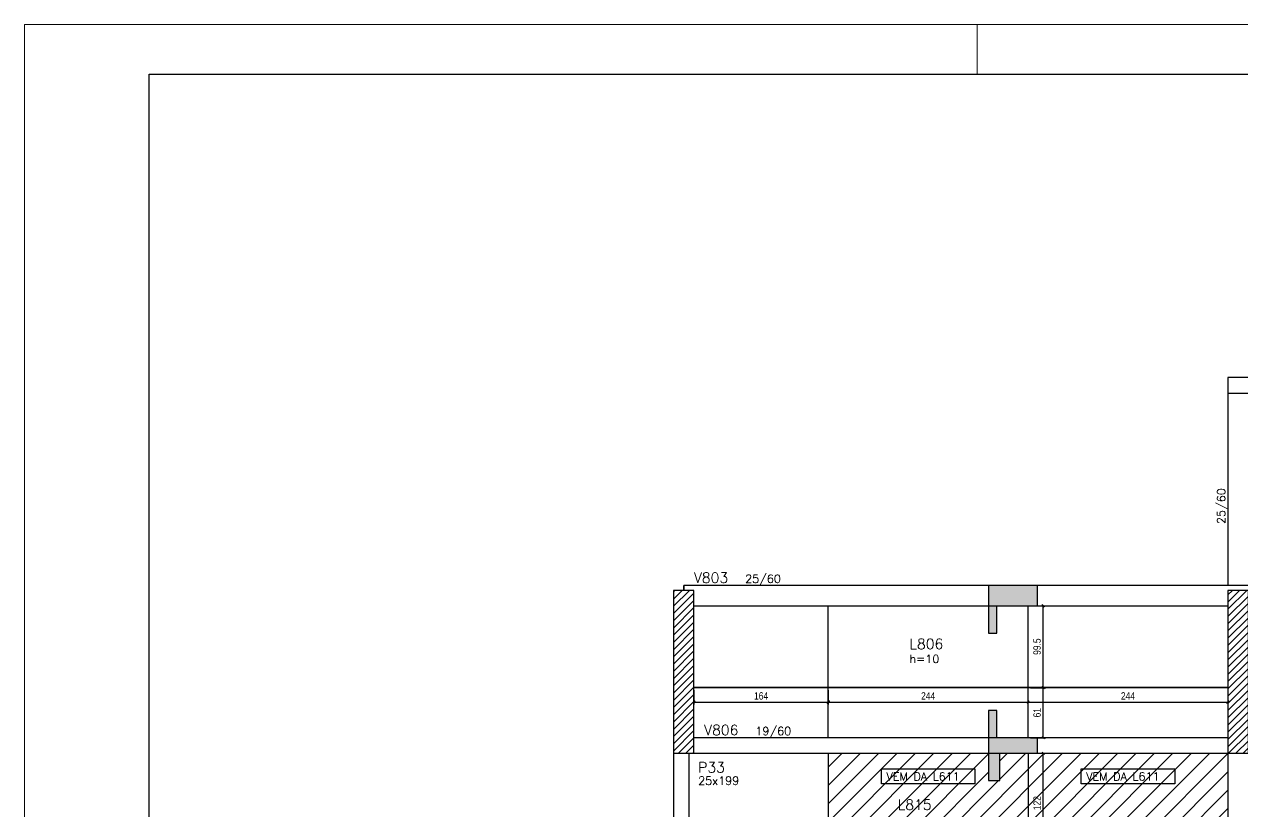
# Model space of a CAD drawing. Extents: x 1860 to 8661, y -614 to 3008.
# Drawn here: x 1860 to 3347, y 2046 to 3008 of the extents above; entities that cross this region are included whole.
import ezdxf

# ---------------------------------------------------------------- set-up
doc = ezdxf.new("R2010")
doc.units = 0
for name, color, linetype in [('COTA', 241, 'Continuous'), ('F-CORTE', 4, 'Continuous'), ('F-LAJES-DIM', 2, 'Continuous'), ('F-LAJES-NOME', 4, 'Continuous'), ('F-PILARES-DIM', 172, 'Continuous'), ('F-PILARES-HACH', 174, 'Continuous'), ('F-PILARES-M', 170, 'Continuous'), ('F-PILARES-NOME', 170, 'Continuous'), ('F-PILARES-S', 170, 'Continuous'), ('F-SOLIDO-CORTE', 71, 'Continuous'), ('F-VIGAS', 3, 'Continuous'), ('F-VIGAS-DIM', 2, 'Continuous'), ('F-VIGAS-NOME', 4, 'Continuous'), ('Painéis', 200, 'Continuous')]:
    doc.layers.add(name, color=color, linetype=linetype)
doc.layers.add('FOLHA', color=255, linetype='Continuous', lineweight=5)
doc.layers.add('Hachura', color=251, linetype='Continuous', lineweight=9)
doc.styles.add('COTA TECNICA-50', font='techl___.ttf', dxfattribs={"height": 9})
doc.styles.add('MCP', font='romans.shx')
doc.styles.add('ROMANS', font='romans.shx')
doc.dimstyles.new('COTA PAINEL-50', dxfattribs={"dimtxt": 9, "dimasz": 3, "dimexe": 3, "dimexo": 3, "dimgap": 3, "dimtad": 1, "dimdec": 1, "dimzin": 12, "dimdsep": 46, "dimtxsty": 'COTA TECNICA-50', "dimblk1": 'OBLIQUE', "dimblk2": 'OBLIQUE', "dimsah": 1, "dimcen": 0.9, "dimclrd": 4, "dimclre": 4, "dimclrt": 240, "dimadec": 1, "dimazin": 3, "dimtfac": 1, "dimtdec": 1, "dimtmove": 0, "dimatfit": 3, "dimfxl": 1, "dimtolj": 1, "dimtzin": 12, "dimarcsym": 0})
pattern_1 = [(45, (3891.34, 901.7874), (-4.419417, 4.419417), [])]

# ---------------------------------------------------------------- blocks, each defined once
blk = doc.blocks.new('_Oblique')
at = {"color": 0, "linetype": 'ByBlock', "lineweight": -2}
blk.add_line((-0.5, -0.5), (0.5, 0.5), dxfattribs=at)
blk = doc.blocks.new('*D48')
at = {"layer": 'COTA', "color": 4, "lineweight": -2, "transparency": 16777216}
for p, q in [((3088.3, 2117.3), (3106.9, 2117.3)), ((3103.9, 1995.3), (3103.9, 2117.3)), ((3088.3, 1995.3), (3106.9, 1995.3))]:
    blk.add_line(p, q, dxfattribs=at)
at = {"layer": 'Defpoints', "color": 0, "transparency": 16777216}
for p in [(3085.3, 2117.3), (3103.9, 2117.3), (3085.3, 1995.3)]:
    blk.add_point(p, dxfattribs=at)
at = {"layer": 'COTA', "color": 4, "lineweight": -2, "transparency": 16777216, "xscale": 3, "yscale": 3, "zscale": 3}
for p, rotation in [((3103.9, 2117.3), 90), ((3103.9, 1995.3), 270)]:
    blk.add_blockref('_Oblique', p, dxfattribs=dict(at, rotation=rotation))
at = {"layer": 'COTA', "color": 240, "transparency": 16777216, "insert": (3096.4, 2056.3), "char_height": 9, "attachment_point": 5, "rotation": 90, "style": 'COTA TECNICA-50'}
blk.add_mtext('\\A1;122', dxfattribs=at)
blk = doc.blocks.new('*D112')
at = {"layer": 'COTA', "color": 4, "lineweight": -2, "transparency": 16777216}
for p, q in [((2677.3, 2194.3), (2677.3, 2176.8)), ((2841.3, 2194.3), (2841.3, 2176.8)), ((2677.3, 2179.8), (2841.3, 2179.8))]:
    blk.add_line(p, q, dxfattribs=at)
at = {"layer": 'Defpoints', "color": 0, "transparency": 16777216}
for p in [(2677.3, 2197.3), (2841.3, 2197.3), (2841.3, 2179.8)]:
    blk.add_point(p, dxfattribs=at)
at = {"layer": 'COTA', "color": 4, "lineweight": -2, "transparency": 16777216, "xscale": 3, "yscale": 3, "zscale": 3, "rotation": 180}
blk.add_blockref('_Oblique', (2677.3, 2179.8), dxfattribs=at)
at = {"layer": 'COTA', "color": 4, "lineweight": -2, "transparency": 16777216, "xscale": 3, "yscale": 3, "zscale": 3}
blk.add_blockref('_Oblique', (2841.3, 2179.8), dxfattribs=at)
at = {"layer": 'COTA', "color": 240, "transparency": 16777216, "insert": (2759.3, 2187.3), "char_height": 9, "attachment_point": 5, "style": 'COTA TECNICA-50'}
blk.add_mtext('\\A1;164', dxfattribs=at)
blk = doc.blocks.new('*D113')
at = {"layer": 'COTA', "color": 4, "lineweight": -2, "transparency": 16777216}
for p, q in [((2841.3, 2194.3), (2841.3, 2176.8)), ((2841.3, 2179.8), (3085.3, 2179.8))]:
    blk.add_line(p, q, dxfattribs=at)
at = {"layer": 'Defpoints', "color": 0, "transparency": 16777216}
for p in [(2841.3, 2197.3), (3085.3, 2179.8), (3085.3, 2179.8)]:
    blk.add_point(p, dxfattribs=at)
at = {"layer": 'COTA', "color": 4, "lineweight": -2, "transparency": 16777216, "xscale": 3, "yscale": 3, "zscale": 3, "rotation": 180}
blk.add_blockref('_Oblique', (2841.3, 2179.8), dxfattribs=at)
at = {"layer": 'COTA', "color": 4, "lineweight": -2, "transparency": 16777216, "xscale": 3, "yscale": 3, "zscale": 3}
blk.add_blockref('_Oblique', (3085.3, 2179.8), dxfattribs=at)
at = {"layer": 'COTA', "color": 240, "transparency": 16777216, "insert": (2963.3, 2187.3), "char_height": 9, "attachment_point": 5, "style": 'COTA TECNICA-50'}
blk.add_mtext('\\A1;244', dxfattribs=at)
blk = doc.blocks.new('*D114')
at = {"layer": 'COTA', "color": 4, "lineweight": -2, "transparency": 16777216}
blk.add_line((3085.3, 2179.8), (3329.3, 2179.8), dxfattribs=at)
at = {"layer": 'Defpoints', "color": 0, "transparency": 16777216}
for p in [(3085.3, 2179.8), (3329.3, 2179.8), (3329.3, 2179.8)]:
    blk.add_point(p, dxfattribs=at)
at = {"layer": 'COTA', "color": 4, "lineweight": -2, "transparency": 16777216, "xscale": 3, "yscale": 3, "zscale": 3, "rotation": 180}
blk.add_blockref('_Oblique', (3085.3, 2179.8), dxfattribs=at)
at = {"layer": 'COTA', "color": 4, "lineweight": -2, "transparency": 16777216, "xscale": 3, "yscale": 3, "zscale": 3}
blk.add_blockref('_Oblique', (3329.3, 2179.8), dxfattribs=at)
at = {"layer": 'COTA', "color": 240, "transparency": 16777216, "insert": (3207.3, 2187.3), "char_height": 9, "attachment_point": 5, "style": 'COTA TECNICA-50'}
blk.add_mtext('\\A1;244', dxfattribs=at)
blk = doc.blocks.new('*D115')
at = {"layer": 'COTA', "color": 4, "lineweight": -2, "transparency": 16777216}
for p, q in [((3088.3, 2197.3), (3106.9, 2197.3)), ((3103.9, 2136.3), (3103.9, 2197.3)), ((3088.3, 2136.3), (3106.9, 2136.3))]:
    blk.add_line(p, q, dxfattribs=at)
at = {"layer": 'Defpoints', "color": 0, "transparency": 16777216}
for p in [(3085.3, 2197.3), (3103.9, 2197.3), (3085.3, 2136.3)]:
    blk.add_point(p, dxfattribs=at)
at = {"layer": 'COTA', "color": 4, "lineweight": -2, "transparency": 16777216, "xscale": 3, "yscale": 3, "zscale": 3}
for p, rotation in [((3103.9, 2197.3), 90), ((3103.9, 2136.3), 270)]:
    blk.add_blockref('_Oblique', p, dxfattribs=dict(at, rotation=rotation))
at = {"layer": 'COTA', "color": 240, "transparency": 16777216, "insert": (3096.3, 2166.8), "char_height": 9, "attachment_point": 5, "rotation": 90, "style": 'COTA TECNICA-50'}
blk.add_mtext('\\A1;61', dxfattribs=at)
blk = doc.blocks.new('*D116')
at = {"layer": 'COTA', "color": 4, "lineweight": -2, "transparency": 16777216}
for p, q in [((3088.3, 2297.3), (3106.9, 2297.3)), ((3103.9, 2197.8), (3103.9, 2297.3)), ((3088.3, 2197.8), (3106.9, 2197.8))]:
    blk.add_line(p, q, dxfattribs=at)
at = {"layer": 'Defpoints', "color": 0, "transparency": 16777216}
for p in [(3085.3, 2297.3), (3103.9, 2297.3), (3085.3, 2197.8)]:
    blk.add_point(p, dxfattribs=at)
at = {"layer": 'COTA', "color": 4, "lineweight": -2, "transparency": 16777216, "xscale": 3, "yscale": 3, "zscale": 3}
for p, rotation in [((3103.9, 2297.3), 90), ((3103.9, 2197.8), 270)]:
    blk.add_blockref('_Oblique', p, dxfattribs=dict(at, rotation=rotation))
at = {"layer": 'COTA', "color": 240, "transparency": 16777216, "insert": (3096.3, 2247.5), "char_height": 9, "attachment_point": 5, "rotation": 90, "style": 'COTA TECNICA-50'}
blk.add_mtext('\\A1;99.5', dxfattribs=at)

msp = doc.modelspace()

# ---------------------------------------------------------------- hatches: boundary and pattern name
at = {"layer": 'F-PILARES-HACH', "linetype": 'Continuous'}
h = msp.add_hatch(dxfattribs=at)
h.set_pattern_fill('ANSI31', color=256, scale=50, style=0)
h.set_pattern_definition(pattern_1)
h.paths.add_polyline_path([(2652.34, 2117.29), (2677.34, 2117.29), (2677.34, 2316.29), (2652.34, 2316.29)], flags=16)
h = msp.add_hatch(dxfattribs=at)
h.set_pattern_fill('ANSI31', color=256, scale=50, style=0)
h.set_pattern_definition(pattern_1)
h.paths.add_polyline_path([(3329.34, 2117.29), (3354.34, 2117.29), (3354.34, 2316.29), (3329.34, 2316.29)], flags=16)
at = {"layer": 'F-SOLIDO-CORTE', "linetype": 'Continuous'}
for points in [[(3097.01, 2297.29), (3097.01, 2322.29), (3037.01, 2322.29), (3037.01, 2263.94), (3047.01, 2263.94), (3047.01, 2297.29)], [(3097.01, 2117.29), (3097.01, 2136.29), (3047.01, 2136.29), (3047.01, 2169.64), (3037.01, 2169.64), (3037.01, 2117.29), (3037.01, 2083.94), (3051.01, 2083.94), (3051.01, 2117.29)]]:
    msp.add_hatch(color=256, dxfattribs=at).paths.add_polyline_path(points, flags=16)
at = {"layer": 'Hachura', "linetype": 'ByBlock'}
h = msp.add_hatch(dxfattribs=at)
h.set_pattern_fill('ANSI31', color=256, scale=5)
h.paths.add_polyline_path([(3085.34, 1995.29), (3085.34, 2117.29), (3051.01, 2117.29), (3051.01, 2083.94), (3051.01, 2083.94), (3037.01, 2083.94), (3037.01, 2117.29), (2841.34, 2117.29), (2841.34, 1995.29)])
h.paths.add_polyline_path([(3329.34, 1995.29), (3329.34, 2117.29), (3085.34, 2117.29), (3085.34, 1995.29)])
h.paths.add_polyline_path([(3329.34, 1850.79), (3329.34, 1972.79), (3085.34, 1972.79), (3085.34, 1850.79)])
h.paths.add_polyline_path([(3085.34, 1850.79), (3085.34, 1972.79), (2841.34, 1972.79), (2841.34, 1850.79)])
h.paths.add_polyline_path([(3085.34, 1830.29), (2841.34, 1830.29), (2841.34, 1708.29), (3085.34, 1708.29)])
h.paths.add_polyline_path([(3329.34, 1708.29), (3329.34, 1746.29), (3329.34, 1830.29), (3085.34, 1830.29), (3085.34, 1708.29)])

# ---------------------------------------------------------------- linework, layer by layer
at = {"color": 30}
for p, q in [((2012.11, 2946.69), (8600.49, 2946.69)), ((2012.11, -552.63), (2012.11, 2946.69))]:
    msp.add_line(p, q, dxfattribs=at)
at = {"layer": 'COTA'}
for points in [[(2906.27, 2098.35), (3020.41, 2098.35), (3020.41, 2079.92), (2906.27, 2079.92)], [(3150.27, 2098.35), (3264.41, 2098.35), (3264.41, 2079.92), (3150.27, 2079.92)]]:
    msp.add_lwpolyline(points, close=True, dxfattribs=at)
at = {"layer": 'F-CORTE', "linetype": 'Continuous'}
for points in [[(3047.01, 2263.94), (3047.01, 2297.29), (3097.01, 2297.29), (3097.01, 2322.29), (3037.01, 2322.29), (3037.01, 2263.94)], [(3037.01, 2169.64), (3037.01, 2117.29), (3037.01, 2083.94)], [(3051.01, 2083.94), (3051.01, 2117.29), (3097.01, 2117.29), (3097.01, 2136.29), (3047.01, 2136.29), (3047.01, 2169.64)]]:
    msp.add_lwpolyline(points, dxfattribs=at)
at = {"layer": 'F-PILARES-M', "linetype": 'Continuous'}
msp.add_lwpolyline([(3329.34, 2557.29), (3369.34, 2557.29), (3369.34, 2576.29), (3329.34, 2576.29), (3329.34, 2557.29)], dxfattribs=at)
at = {"layer": 'F-PILARES-S', "linetype": 'Continuous'}
for points in [[(2652.34, 2117.29), (2677.34, 2117.29), (2677.34, 2316.29), (2652.34, 2316.29), (2652.34, 2117.29)], [(3329.34, 2117.29), (3354.34, 2117.29), (3354.34, 2316.29), (3329.34, 2316.29), (3329.34, 2117.29)]]:
    msp.add_lwpolyline(points, dxfattribs=at)
at = {"layer": 'F-SOLIDO-CORTE', "linetype": 'Continuous'}
for points in [[(3097.01, 2297.29), (3097.01, 2322.29), (3037.01, 2322.29), (3037.01, 2263.94), (3047.01, 2263.94), (3047.01, 2297.29), (3097.01, 2297.29)], [(3097.01, 2117.29), (3097.01, 2136.29), (3047.01, 2136.29), (3047.01, 2169.64), (3037.01, 2169.64), (3037.01, 2117.29), (3037.01, 2083.94), (3051.01, 2083.94), (3051.01, 2117.29), (3097.01, 2117.29)]]:
    msp.add_lwpolyline(points, dxfattribs=at)
at = {"layer": 'F-VIGAS'}
for points in [[(3329.34, 2557.29), (3329.34, 2322.29)], [(2664.84, 2316.29), (2664.84, 2322.29)], [(3329.34, 2322.29), (2664.84, 2322.29)], [(2664.84, 2322.29), (2664.84, 2316.29)], [(3354.34, 2322.29), (3329.34, 2322.29)], [(2677.34, 2297.29), (3329.34, 2297.29)], [(3329.34, 2136.29), (2677.34, 2136.29)], [(2652.34, 2117.29), (2652.34, 1806.29)], [(2671.34, 1806.29), (2671.34, 2117.29)], [(2677.34, 2117.29), (3329.34, 2117.29)], [(3329.34, 2117.29), (3329.34, 1746.29)]]:
    msp.add_lwpolyline(points, dxfattribs=at)
at = {"layer": 'FOLHA'}
for p, q in [((1859.7, 3007.66), (8661.45, 3007.66)), ((3022.99, 3007.66), (3022.99, 2946.69))]:
    msp.add_line(p, q, dxfattribs=at)
at = {"layer": 'FOLHA', "lineweight": 5}
msp.add_line((1859.7, -613.6), (1859.7, 3007.66), dxfattribs=at)
at = {"layer": 'Painéis'}
for p, q in [((2841.34, 2136.29), (2841.34, 2297.29)), ((3085.34, 2136.29), (3085.34, 2297.29))]:
    msp.add_line(p, q, dxfattribs=at)
for points in [[(3329.34, 2197.79), (2677.34, 2197.79)], [(3329.34, 2197.29), (2677.34, 2197.29)], [(2841.34, 2117.29), (2841.34, 1708.29)], [(3085.34, 2117.29), (3085.34, 1708.29)]]:
    msp.add_lwpolyline(points, dxfattribs=at)

# ---------------------------------------------------------------- texts
at = {"layer": 'COTA', "style": 'ROMANS'}
for p in [(2912.34, 2083.95), (3156.34, 2083.95)]:
    msp.add_text('VEM DA L611', height=10, dxfattribs=at).set_placement(p)
at = {"layer": 'F-LAJES-DIM', "linetype": 'Continuous', "style": 'MCP'}
msp.add_text('h=10', height=10, dxfattribs=at).set_placement((2940.57, 2227.56))
at = {"layer": 'F-LAJES-NOME', "linetype": 'Continuous', "style": 'MCP'}
for s, p in [('L806', (2940.57, 2244.56)), ('L815', (2926.31, 2048.18))]:
    msp.add_text(s, height=12.5, dxfattribs=at).set_placement(p)
at = {"layer": 'F-PILARES-DIM', "linetype": 'Continuous', "style": 'MCP'}
msp.add_text('25x199', height=10, dxfattribs=at).set_placement((2682.52, 2078.76))
at = {"layer": 'F-PILARES-NOME', "linetype": 'Continuous', "style": 'MCP'}
msp.add_text('P33', height=12.5, dxfattribs=at).set_placement((2682.52, 2093.76))
at = {"layer": 'F-VIGAS-DIM', "linetype": 'Continuous', "style": 'MCP'}
msp.add_text('25/60', height=10, rotation=90, dxfattribs=at).set_placement((3326.21, 2397.29))
for s, p in [('25/60', (2739.84, 2325.41)), ('19/60', (2752.34, 2139.41))]:
    msp.add_text(s, height=10, dxfattribs=at).set_placement(p)
at = {"layer": 'F-VIGAS-NOME', "linetype": 'Continuous', "style": 'MCP'}
for s, p in [('V803', (2677.34, 2325.41)), ('V806', (2689.84, 2139.41))]:
    msp.add_text(s, height=12.5, dxfattribs=at).set_placement(p)

# ---------------------------------------------------------------- dimensions: what is measured, and where the dimension line sits
at = {"layer": 'COTA'}
for base, p1, p2, picture, middle in [((3103.91, 2297.29), (3085.34, 2197.79), (3085.34, 2297.29), '*D116', (3096.29, 2247.54)), ((3103.91, 2197.29), (3085.34, 2136.29), (3085.34, 2197.29), '*D115', (3096.32, 2166.79))]:
    dim = msp.add_linear_dim(base=base, p1=p1, p2=p2, angle=90, dimstyle='COTA PAINEL-50', dxfattribs=at)
    dim.commit()
    dim.dimension.update_dxf_attribs({"geometry": picture, "text_midpoint": middle})
dim = msp.add_linear_dim(base=(2841.34, 2179.75), p1=(2677.34, 2197.29), p2=(2841.34, 2197.29), dimstyle='COTA PAINEL-50', dxfattribs=at)
dim.commit()
dim.dimension.update_dxf_attribs({"geometry": '*D112', "text_midpoint": (2759.34, 2187.34)})
for base, p1, p2, picture, middle in [((3085.34, 2179.75), (2841.34, 2197.29), (3085.34, 2179.75), '*D113', (2963.34, 2187.32)), ((3329.34, 2179.75), (3085.34, 2179.75), (3329.34, 2179.75), '*D114', (3207.34, 2187.32))]:
    dim = msp.add_linear_dim(base=base, p1=p1, p2=p2, dimstyle='COTA PAINEL-50', override={"dimtmove": 1}, dxfattribs=at)
    dim.commit()
    dim.dimension.update_dxf_attribs({"geometry": picture, "text_midpoint": middle})
dim = msp.add_linear_dim(base=(3103.91, 2117.29), p1=(3085.34, 1995.29), p2=(3085.34, 2117.29), angle=90, dimstyle='COTA PAINEL-50', override={"dimtmove": 1}, dxfattribs=at)
dim.commit()
dim.dimension.update_dxf_attribs({"geometry": '*D48', "text_midpoint": (3096.36, 2056.29)})

doc.saveas('drawing.dxf')
